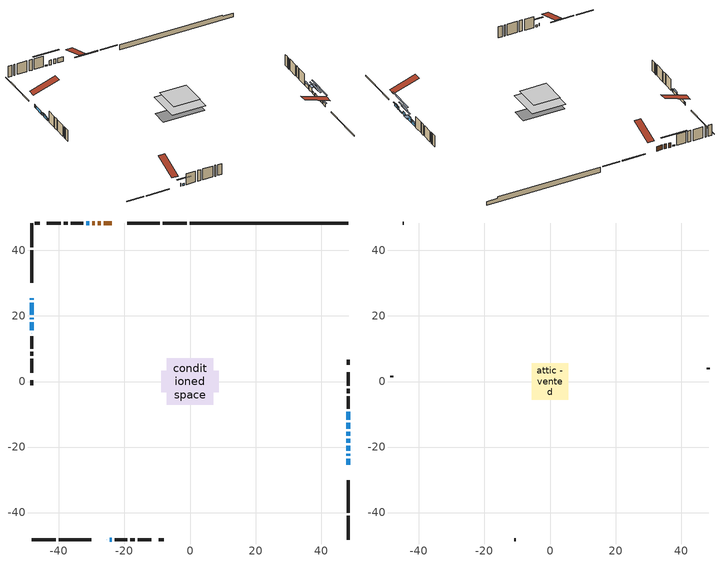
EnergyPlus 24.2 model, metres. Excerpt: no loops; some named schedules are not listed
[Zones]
conditioned space
 floor adiabatic (AdiabaticFloorConstruction): -7.13,-7.13 -7.13,7.13 7.13,7.13 7.13,-7.13 z3.21
 floor foundation (Slab1 construction): -8.81,-3.31 -8.81,3.31 8.81,3.31 8.81,-3.31 z-1.52
 wall outside (RimJoist1 construction): -1,48.4 -8.37,48.4 / -48.4,-48.4 -41.02,-48.4 / -48.4,48.4 -48.4,41.02 / 48.4,-48.4 48.4,-41.02 z0.77:1.07
 wall outside (RimJoist2 construction): -9.3,48.4 -19.23,48.4 / -40.09,-48.4 -30.16,-48.4 / -48.4,40.09 -48.4,30.16 / 48.4,-40.09 48.4,-30.16 z0.77:1.07
 wall outside (AdiabaticWallConstruction 1): -23.96,48.4 -26.32,48.4 / -27.25,48.4 -28.11,48.4 / -29.03,48.4 -29.9,48.4 z0.77:2.8
 wall outside (AdiabaticWallConstruction): -48.4,25.43 -48.4,25.03 / -48.4,24.1 -48.4,20.44 / -48.4,19.51 -48.4,18.97 / 48.4,-25.43 48.4,-23.65 / 48.4,-22.72 48.4,-22.11 / -48.4,18.04 -48.4,15.71 / -48.4,14.78 -48.4,14.73 / -25.43,-48.4 -25.37,-48.4 z0.77:1.99; 48.4,-21.18 48.4,-19.61 / -30.83,48.4 -31.62,48.4 z0.77:1.2; 48.4,-18.68 48.4,-17.46 z0.77:2.07; 48.4,-16.54 48.4,-15.31 z0.77:1.74; 48.4,-14.39 48.4,-12.56 z0.77:2.8; 48.4,-11.63 48.4,-9.19 z0.77:2.29; -24.45,-48.4 -23.83,-48.4 z0.77:1.59
 wall outside (Wall1 construction): -32.55,48.4 -36.35,48.4 / -22.9,-48.4 -19.1,-48.4 / -48.4,13.8 -48.4,10 / 48.4,-8.26 48.4,-4.46 z0.77:5.65
 wall outside (Wall2 construction): -37.28,48.4 -38.54,48.4 / -18.17,-48.4 -16.91,-48.4 / -48.4,9.07 -48.4,7.81 / 48.4,-3.53 48.4,-2.27 z0.77:5.65
 wall outside (Wall3 construction): -39.47,48.4 -43.68,48.4 / -15.98,-48.4 -11.77,-48.4 / -48.4,6.88 -48.4,2.67 / 48.4,-1.34 48.4,2.87 z0.77:5.65
 wall outside (Wall5 construction): -45.95,48.4 -47.47,48.4 / -9.5,-48.4 -7.98,-48.4 / -48.4,0.4 -48.4,-1.12 / 48.4,5.14 48.4,6.66 z0.77:5.65
 wall foundation (FoundationWall1 construction): -0.07,48.4,-1.52 -0.07,48.4,0.77 43.55,48.4,0.77 43.55,48.4,0.2 48.4,48.4,0.2 48.4,48.4,-1.52
 window (WindowConstruction 10): -48.4,25.43 -48.4,25.03 z0.77:1.99
 window (WindowConstruction 5): -48.4,24.1 -48.4,20.44 z0.77:1.99
 window (WindowConstruction 6): -48.4,19.51 -48.4,18.97 z0.77:1.99
 window (WindowConstruction 7): 48.4,-25.43 48.4,-23.65 z0.77:1.99
 window (WindowConstruction 8): 48.4,-22.72 48.4,-22.11 z0.77:1.99
 window (WindowConstruction 9): -48.4,18.04 -48.4,15.71 z0.77:1.99
 window (WindowConstruction 13): 48.4,-21.18 48.4,-19.61 z0.77:1.2
 window (WindowConstruction 14): -30.83,48.4 -31.62,48.4 z0.77:1.2
 window (WindowConstruction 11): -48.4,14.78 -48.4,14.73 z0.77:1.99
 window (WindowConstruction 12): -25.43,-48.4 -25.37,-48.4 z0.77:1.99
 window (WindowConstruction): 48.4,-18.68 48.4,-17.46 z0.77:2.07
 window (WindowConstruction 1): 48.4,-16.53 48.4,-15.32 z0.77:1.74
 window (WindowConstruction 2): 48.4,-14.39 48.4,-12.56 z0.77:2.8
 window (WindowConstruction 3): 48.4,-11.63 48.4,-9.19 z0.77:2.29
 window (WindowConstruction 4): -24.44,-48.4 -23.83,-48.4 z0.77:1.58
 door (Door): -23.96,48.4 -26.32,48.4 z0.77:2.8
 door (Door 1): -27.25,48.4 -28.11,48.4 z0.77:2.8
 door (Door 2): -29.04,48.4 -29.9,48.4 z0.77:2.8
 ceiling adiabatic (AdiabaticFloorConstruction): 7.13,-7.13 7.13,7.13 -7.13,7.13 -7.13,-7.13 z3.21
attic - vented
 floor to conditioned space (Floor1 construction Reversed): -5.6,-5.6 -5.6,5.6 5.6,5.6 5.6,-5.6 z5.65
 wall outside (Wall4 construction): -44.61,48.4 -45.02,48.4 / -10.84,-48.4 -10.43,-48.4 / -48.4,1.74 -48.4,1.33 / 48.4,3.8 48.4,4.21 z0.77:5.65
 roof outside (Roof1 construction): -23.03,48.4,5.65 -23.03,37.49,9.28 -20.16,37.49,9.28 -20.16,48.4,5.65; -26.36,-48.4,5.65 -26.36,-37.49,9.28 -29.23,-37.49,9.28 -29.23,-48.4,5.65; -48.4,26.36,5.65 -37.49,26.36,9.28 -37.49,29.23,9.28 -48.4,29.23,5.65; 48.4,-26.36,5.65 37.49,-26.36,9.28 37.49,-29.23,9.28 48.4,-29.23,5.65
shading: 48.4,-23.45 48.4,-25.63 48.81,-25.63 48.81,-23.45 z2.19; 48.4,-21.91 48.4,-22.92 48.81,-22.92 48.81,-21.91 z2.19; -48.4,15.51 -48.4,18.24 -48.81,18.24 -48.81,15.51 z2.19; 48.4,-14.53 48.4,-26.26 48.81,-26.26 48.81,-14.53 z6.28; -36.7,48.4 -25.75,48.4 -25.75,48.81 -36.7,48.81 z6.28; 48.4,-14.82 48.4,-21.32 48.81,-21.32 48.81,-14.82 z4.7; 48.4,-12.68 48.4,-19.17 48.81,-19.17 48.81,-12.68 z4.38; 48.4,-12.41 48.4,-14.54 50.22,-14.54 50.22,-12.41 z2.95; 48.4,-8.99 48.4,-11.83 48.81,-11.83 48.81,-8.99 z2.5; -21.19,-48.4 -27.08,-48.4 -27.08,-48.81 -21.19,-48.81 z4.22
[Building]
Building 1: Terrain=Suburbs
[Site:Location]
Windsor AP_ON: Latitude {deg}=42.28; Longitude {deg}=-82.96; Time Zone {hr}=-5; Elevation {m}=190; Keep Site Location Information=Yes
[Site:GroundTemperature:Shallow]
6.34957, 4.46684, 4.31606, 5.20952, 8.79623, 12.3662, 15.4612, 17.4219, 17.5884, 15.9938, 12.9777, 9.51722
[Site:WaterMainsTemperature]
Calculation Method=Schedule; Temperature Schedule=mains temperature schedule
[Material] Roughness=Rough; Thermal Absorptance=0.9
Name | Thickness {m} | Conductivity {W/m-K} | Density {kg/m3} | Specific Heat {J/kg-K} | Solar Absorptance | Visible Absorptance
asphalt or fiberglass shingles | 0.00635 | 0.162714 | 1121.4 | 1465.45 | 0.4 | 0.4
ceiling loosefill ins | 0.254 | 0.0480833 | 16.02 | 1046.75 | 0.7 | 0.7
ceiling stud and cavity | 0.1397 | 0.8351 | 65.682 | 1177.47 | 0.7 | 0.7
concrete 4.0 in. | 0.1016 | 1.803125 | 2242.8 | 837.4 | 0.7 | 0.7
concrete 8.0 in. | 0.2032 | 1.803125 | 2242.8 | 837.4 | 0.7 | 0.7
door material | 0.04445 | 0.053851 | 512.64 | 1214.23 | 0.7 | 0.7
door material 1 | 0.04445 | 0.20624 | 512.64 | 1214.23 | 0.7 | 0.7
exterior vertical ins | 0.0262499 | 0.029427 | 32.04 | 1214.23 | 0.7 | 0.7
floor covering | 0.0127 | 0.0433444 | 54.468 | 1339.84 | 0.6 | 0.6
floor rigid ins; wall rigid ins | 0.512978 | 0.029427 | 32.04 | 1214.23 | 0.7 | 0.7
floor stud and cavity | 0.1397 | 1.75129 | 37.0049 | 1207.88 | 0.7 | 0.7
furniture material conditioned space 1 | 0.1524 | 0.115458 | 640.8 | 1214.23 | 0.6 | 0.6
gypsum board | 0.0127 | 0.160291 | 801 | 837.4 | 0.6 | 0.6
gypsum board 1 | 0.0127 | 0.160291 | 801 | 837.4 | 0.7 | 0.7
osb sheathing 0.5 in. | 0.0127 | 0.115458 | 512.64 | 1214.23 | 0.7 | 0.7
osb sheathing 0.75 in. | 0.01905 | 0.115458 | 512.64 | 1214.23 | 0.7 | 0.7
osb sheathing 2.0 in. | 0.0508 | 0.115458 | 512.64 | 1214.23 | 0.7 | 0.7
rim joist rigid ins | 0.051816 | 0.029427 | 32.04 | 1214.23 | 0.7 | 0.7
rim joist stud and cavity | 0.0508 | 0.308293 | 125.044 | 1163.47 | 0.6 | 0.6
rim joist stud and cavity 1 | 0.0508 | 0.305033 | 125.044 | 1163.47 | 0.6 | 0.6
wall stud and cavity | 0.1397 | 0.0819611 | 139.0536 | 1170.24 | 0.7 | 0.7
wall stud and cavity 1 | 0.1397 | 0.106068 | 139.0536 | 1170.24 | 0.7 | 0.7
wall stud and cavity 2 | 0.1397 | 0.0821308 | 139.0536 | 1170.24 | 0.7 | 0.7
wall stud and cavity 3 | 0.0889 | 6.1454 | 50.32683 | 1063.81 | 0.6 | 0.6
wall stud and cavity 4 | 0.1397 | 0.0958206 | 139.0536 | 1170.24 | 0.7 | 0.7
wall stud and cavity 5 | 0.0889 | 0.380278 | 52.3479 | 1209.89 | 0.7 | 0.7
wall stud and cavity 6 | 0.0889 | 0.391764 | 83.0341 | 1211.67 | 0.7 | 0.7
wood siding | 0.0254 | 0.102417 | 544.68 | 1172.36 | 0.4 | 0.4
wood siding 1 | 0.00254 | 0.102417 | 544.68 | 1172.36 | 0.4 | 0.4
wood siding 2; wood siding 3; wood siding 4 | 0.0254 | 0.102417 | 544.68 | 1172.36 | 0.7 | 0.7
[WindowMaterial:SimpleGlazingSystem]
Name | U-Factor {W/m2-K} | Solar Heat Gain Coefficient
WindowMaterial | 1.98219 | 0.57
WindowMaterial 1 | 2.01569 | 0.54
WindowMaterial 10 | 3.07123 | 0.35
WindowMaterial 11 | 2.97981 | 0.25
WindowMaterial 12 | 2.98606 | 0.25
WindowMaterial 13 | 3.01842 | 0.56
WindowMaterial 2 | 2.97584 | 0.59
WindowMaterial 3 | 1.913486 | 0.61
WindowMaterial 4 | 2.13379 | 0.46
WindowMaterial 5 | 2.8884 | 0.67
WindowMaterial 6 | 3.00537 | 0.5
WindowMaterial 7 | 1.9555 | 0.58
WindowMaterial 8 | 2.092343 | 0.49
WindowMaterial 9 | 1.992978 | 0.56
[Construction]
AdiabaticFloorConstruction: floor stud and cavity, floor rigid ins, osb sheathing 0.75 in., floor covering
AdiabaticWallConstruction: wood siding 3, wall rigid ins, wall stud and cavity 5, gypsum board
AdiabaticWallConstruction 1: wood siding 4, wall rigid ins, wall stud and cavity 5, gypsum board
Door; Door 1: door material
Door 2: door material 1
Floor1 construction Reversed: gypsum board, ceiling stud and cavity, ceiling loosefill ins
FoundationWall1 construction: concrete 8.0 in., gypsum board 1
furniture construction conditioned space 1: furniture material conditioned space 1
PartitionWallConstruction: gypsum board, wall stud and cavity 6, gypsum board
RimJoist1 construction: wood siding 2, rim joist rigid ins, osb sheathing 2.0 in., rim joist stud and cavity
RimJoist2 construction: wood siding 2, rim joist rigid ins, osb sheathing 2.0 in., rim joist stud and cavity 1
Roof1 construction: asphalt or fiberglass shingles
Slab1 construction: concrete 4.0 in.
Wall1 construction: wood siding, osb sheathing 0.5 in., wall stud and cavity, gypsum board
Wall2 construction: wood siding, osb sheathing 0.5 in., wall stud and cavity 1, gypsum board
Wall3 construction: wood siding, osb sheathing 0.5 in., wall stud and cavity 2, gypsum board
Wall4 construction: wood siding 1, wall stud and cavity 3
Wall5 construction: wood siding, osb sheathing 0.5 in., wall stud and cavity 4, gypsum board
WindowConstruction: WindowMaterial
WindowConstruction 1: WindowMaterial 1
WindowConstruction 10: WindowMaterial 10
WindowConstruction 11: WindowMaterial 11
WindowConstruction 12: WindowMaterial 12
WindowConstruction 13; WindowConstruction 14: WindowMaterial 13
WindowConstruction 2: WindowMaterial 2
WindowConstruction 3: WindowMaterial 3
WindowConstruction 4: WindowMaterial 4
WindowConstruction 5: WindowMaterial 5
WindowConstruction 6: WindowMaterial 6
WindowConstruction 7: WindowMaterial 7
WindowConstruction 8: WindowMaterial 8
WindowConstruction 9: WindowMaterial 9
[Zone] Multiplier=1; Part of Total Floor Area=Yes
Name | Volume {m3}
attic - vented | 73.8957
conditioned space | 817.7
[Space]
Name | Zone | Volume {m3}
attic - vented 1 | attic - vented | 73.8957
conditioned space 1 | conditioned space | 817.7
[ZoneInfiltration:EffectiveLeakageArea]
infil attic - vented 1: Zone or Space=attic - vented 1; Schedule=Always On Discrete; Effective Air Leakage Area {cm2}=5567.56; Stack Coefficient=0.000591813; Wind Coefficient=1.64366e-05
[ZoneMixing]
whole house fan mix: Zone or Space=attic - vented; Schedule=Always On Continuous; Design Flow Rate Calculation Method=Flow/Zone; Design Flow Rate {m3/s}=0; Source Zone or Space=conditioned space
[SurfaceProperty:ExposedFoundationPerimeter]
Slab1: Exposed Perimeter Calculation Method=TotalExposedPerimeter; Total Exposed Perimeter {m}=48.463
[InternalMass] Zone or ZoneList=conditioned space; Space or SpaceList=conditioned space 1
Name | Construction | Surface Area {m2}
furniture mass conditioned space 1 | furniture construction conditioned space 1 | 127.928
partition wall mass | PartitionWallConstruction | 319.82
[Lights]
interior lighting: Zone or ZoneList or Space or SpaceList=conditioned space 1; Schedule=interior lighting schedule; Design Level Calculation Method=LightingLevel; Lighting Level {W}=343.2; Return Air Fraction=0; Fraction Radiant=0.6; Fraction Visible=0.2; Fraction Replaceable=1
[People]
occupants: Zone or ZoneList or Space or SpaceList=conditioned space 1; Number of People Schedule=occupants schedule; Number of People Calculation Method=People; Number of People=3; Fraction Radiant=0.314171; Sensible Heat Fraction=0.56303; Activity Level Schedule=occupants activity schedule; Carbon Dioxide Generation Rate {m3/s-W}=0; Enable ASHRAE 55 Comfort Warnings=No; Mean Radiant Temperature Calculation Type=EnclosureAveraged
[ElectricEquipment] Zone or ZoneList or Space or SpaceList=conditioned space 1; Design Level Calculation Method=EquipmentLevel
Name | Schedule | Design Level {W} | Fraction Latent | Fraction Radiant | Fraction Lost
clothes dryer | clothes dryer schedule | 140.772 | 0.015 | 0.081 | 0.85
clothes washer | clothes washer schedule | 32.1985 | 0.03 | 0.162 | 0.7
cooking range | cooking range schedule | 215.147 | 0.08 | 0.432 | 0.2
dishwasher | dishwasher schedule | 66.8632 | 0.3 | 0.18 | 0.4
fridge | fridge schedule | 72.9452 | 0 | 0.6 | 0
mech vent bath fan 0 | mech vent bath fan 0 schedule | 50.2 | 0 | 0 | 1
mech vent bath fan 1 | mech vent bath fan 1 schedule | 50.2 | 0 | 0 | 1
mech vent house fan | mech vent house fan schedule | 0 | 0 | 0 | 1
mech vent house fan cfis | mech vent house fan cfis schedule | 0 | 0 | 0 | 0
mech vent range fan 0 | mech vent range fan 0 schedule | 57 | 0 | 0 | 1
misc plug loads | misc plug loads schedule | 494.7 | 0.045 | 0.513 | 0.1
whole house fan | Always On Discrete | 0 | 0 | 0 | 1
[OtherEquipment] Zone or ZoneList or Space or SpaceList=conditioned space 1; Design Level Calculation Method=EquipmentLevel
Name | Fuel Type | Schedule | Design Level {W} | Fraction Latent | Fraction Radiant | Fraction Lost
clothes dryer 1 | Electricity | clothes dryer schedule | 0 | 0.015 | 0.081 | 0.85
cooking range 1 | Electricity | cooking range schedule | 0 | 0.08 | 0.432 | 0.2
general water use latent | None | general water use schedule | 62.594 | 1 | 0 | 0
general water use sensible | None | general water use schedule | -61.6891 | 0 | 0.6 | 0
mech vent house fan latent load | None | Always On Discrete | 0 | 1 | 0 | 0
mech vent house fan sensible load | None | Always On Discrete | 0 | 0 | 0 | 0
water heater energy adjustment1 | NaturalGas | Always On Discrete | 0.01 | 0 | 0 | 1
[ZoneInfiltration:DesignFlowRate] Zone or ZoneList or Space or SpaceList=conditioned space 1; Schedule=Always On Discrete; Design Flow Rate Calculation Method=Flow/Zone; Design Flow Rate {m3/s}=0
infil flow; natural vent flow; whole house fan flow
[Foundation:Kiva]
Foundation Kiva 1: Initial Indoor Air Temperature {C}=18; Wall Height Above Grade {m}=0.769986; Wall Depth Below Slab {m}=0.2032; Custom Block Material Name 1=exterior vertical ins; Custom Block Depth 1 {m}=2.28999; Custom Block X Position 1 {m}=0.2159; Custom Block Z Position 1 {m}=0
[Foundation:Kiva:Settings]
Soil Conductivity {W/m-K}=0.849921; Soil Density {kg/m3}=1842.3; Soil Specific Heat {J/kg-K}=418.7; Ground Solar Absorptivity=0.9; Ground Thermal Absorptivity=0.9; Ground Surface Roughness {m}=0.03; Far-Field Width {m}=40; Deep-Ground Boundary Condition=ZeroFlux; Deep-Ground Depth {m}=40; Minimum Cell Dimension {m}=0.2; Maximum Cell Growth Coefficient=3; Simulation Timestep=Timestep
[Exterior:Lights]
exterior lighting: Schedule=exterior lighting schedule; Design Level {W}=75.6
[Schedule:Constant]
Name | Hourly Value
Always On Continuous; mech vent house fan schedule; mech vent house fan cfis schedule; Always On Discrete | 1
occupants activity schedule | 117.228
fridge schedule | 0
[Schedule:Week:Daily]
interior lighting schedule Week Rule - Jan1-Jan27: interior lighting schedule day, interior lighting schedule day, interior lighting schedule day, interior lighting schedule day, interior lighting schedule day, interior lighting schedule day, interior lighting schedule day, interior lighting schedule default day, interior lighting schedule default day, interior lighting schedule default day, interior lighting schedule default day, interior lighting schedule default day
interior lighting schedule Week Rule - Jan28-Feb3: interior lighting schedule day, interior lighting schedule day, interior lighting schedule day, interior lighting schedule day, interior lighting schedule day 1, interior lighting schedule day 1, interior lighting schedule day 1, interior lighting schedule default day, interior lighting schedule default day, interior lighting schedule default day, interior lighting schedule default day, interior lighting schedule default day
interior lighting schedule Week Rule - Feb4-Feb24: interior lighting schedule day 1, interior lighting schedule day 1, interior lighting schedule day 1, interior lighting schedule day 1, interior lighting schedule day 1, interior lighting schedule day 1, interior lighting schedule day 1, interior lighting schedule default day, interior lighting schedule default day, interior lighting schedule default day, interior lighting schedule default day, interior lighting schedule default day
interior lighting schedule Week Rule - Feb25-Mar3: interior lighting schedule day 1, interior lighting schedule day 1, interior lighting schedule day 1, interior lighting schedule day 1, interior lighting schedule day 2, interior lighting schedule day 2, interior lighting schedule day 2, interior lighting schedule default day, interior lighting schedule default day, interior lighting schedule default day, interior lighting schedule default day, interior lighting schedule default day
interior lighting schedule Week Rule - Mar4-Mar31: interior lighting schedule day 2, interior lighting schedule day 2, interior lighting schedule day 2, interior lighting schedule day 2, interior lighting schedule day 2, interior lighting schedule day 2, interior lighting schedule day 2, interior lighting schedule default day, interior lighting schedule default day, interior lighting schedule default day, interior lighting schedule default day, interior lighting schedule default day
interior lighting schedule Week Rule - Apr1-Apr28: interior lighting schedule day 3, interior lighting schedule day 3, interior lighting schedule day 3, interior lighting schedule day 3, interior lighting schedule day 3, interior lighting schedule day 3, interior lighting schedule day 3, interior lighting schedule default day, interior lighting schedule default day, interior lighting schedule default day, interior lighting schedule default day, interior lighting schedule default day
interior lighting schedule Week Rule - Apr29-May5: interior lighting schedule day 3, interior lighting schedule day 3, interior lighting schedule day 4, interior lighting schedule day 4, interior lighting schedule day 4, interior lighting schedule day 4, interior lighting schedule day 4, interior lighting schedule default day, interior lighting schedule default day, interior lighting schedule default day, interior lighting schedule default day, interior lighting schedule default day
interior lighting schedule Week Rule - May6-May26: interior lighting schedule day 4, interior lighting schedule day 4, interior lighting schedule day 4, interior lighting schedule day 4, interior lighting schedule day 4, interior lighting schedule day 4, interior lighting schedule day 4, interior lighting schedule default day, interior lighting schedule default day, interior lighting schedule default day, interior lighting schedule default day, interior lighting schedule default day
interior lighting schedule Week Rule - May27-Jun2: interior lighting schedule day 4, interior lighting schedule day 4, interior lighting schedule day 4, interior lighting schedule day 4, interior lighting schedule day 4, interior lighting schedule day 5, interior lighting schedule day 5, interior lighting schedule default day, interior lighting schedule default day, interior lighting schedule default day, interior lighting schedule default day, interior lighting schedule default day
interior lighting schedule Week Rule - Jun3-Jun30: interior lighting schedule day 5, interior lighting schedule day 5, interior lighting schedule day 5, interior lighting schedule day 5, interior lighting schedule day 5, interior lighting schedule day 5, interior lighting schedule day 5, interior lighting schedule default day, interior lighting schedule default day, interior lighting schedule default day, interior lighting schedule default day, interior lighting schedule default day
interior lighting schedule Week Rule - Jul1-Jul28: interior lighting schedule day 6, interior lighting schedule day 6, interior lighting schedule day 6, interior lighting schedule day 6, interior lighting schedule day 6, interior lighting schedule day 6, interior lighting schedule day 6, interior lighting schedule default day, interior lighting schedule default day, interior lighting schedule default day, interior lighting schedule default day, interior lighting schedule default day
interior lighting schedule Week Rule - Jul29-Aug4: interior lighting schedule day 6, interior lighting schedule day 6, interior lighting schedule day 6, interior lighting schedule day 7, interior lighting schedule day 7, interior lighting schedule day 7, interior lighting schedule day 7, interior lighting schedule default day, interior lighting schedule default day, interior lighting schedule default day, interior lighting schedule default day, interior lighting schedule default day
interior lighting schedule Week Rule - Aug5-Aug25: interior lighting schedule day 7, interior lighting schedule day 7, interior lighting schedule day 7, interior lighting schedule day 7, interior lighting schedule day 7, interior lighting schedule day 7, interior lighting schedule day 7, interior lighting schedule default day, interior lighting schedule default day, interior lighting schedule default day, interior lighting schedule default day, interior lighting schedule default day
interior lighting schedule Week Rule - Aug26-Sep1: interior lighting schedule day 7, interior lighting schedule day 7, interior lighting schedule day 7, interior lighting schedule day 7, interior lighting schedule day 7, interior lighting schedule day 7, interior lighting schedule day 8, interior lighting schedule default day, interior lighting schedule default day, interior lighting schedule default day, interior lighting schedule default day, interior lighting schedule default day
interior lighting schedule Week Rule - Sep2-Sep29: interior lighting schedule day 8, interior lighting schedule day 8, interior lighting schedule day 8, interior lighting schedule day 8, interior lighting schedule day 8, interior lighting schedule day 8, interior lighting schedule day 8, interior lighting schedule default day, interior lighting schedule default day, interior lighting schedule default day, interior lighting schedule default day, interior lighting schedule default day
interior lighting schedule Week Rule - Sep30-Oct6: interior lighting schedule day 8, interior lighting schedule day 9, interior lighting schedule day 9, interior lighting schedule day 9, interior lighting schedule day 9, interior lighting schedule day 9, interior lighting schedule day 9, interior lighting schedule default day, interior lighting schedule default day, interior lighting schedule default day, interior lighting schedule default day, interior lighting schedule default day
interior lighting schedule Week Rule - Oct7-Oct27: interior lighting schedule day 9, interior lighting schedule day 9, interior lighting schedule day 9, interior lighting schedule day 9, interior lighting schedule day 9, interior lighting schedule day 9, interior lighting schedule day 9, interior lighting schedule default day, interior lighting schedule default day, interior lighting schedule default day, interior lighting schedule default day, interior lighting schedule default day
interior lighting schedule Week Rule - Oct28-Nov3: interior lighting schedule day 9, interior lighting schedule day 9, interior lighting schedule day 9, interior lighting schedule day 9, interior lighting schedule day 10, interior lighting schedule day 10, interior lighting schedule day 10, interior lighting schedule default day, interior lighting schedule default day, interior lighting schedule default day, interior lighting schedule default day, interior lighting schedule default day
interior lighting schedule Week Rule - Nov4-Nov24: interior lighting schedule day 10, interior lighting schedule day 10, interior lighting schedule day 10, interior lighting schedule day 10, interior lighting schedule day 10, interior lighting schedule day 10, interior lighting schedule day 10, interior lighting schedule default day, interior lighting schedule default day, interior lighting schedule default day, interior lighting schedule default day, interior lighting schedule default day
interior lighting schedule Week Rule - Nov25-Dec1: interior lighting schedule day 10, interior lighting schedule day 10, interior lighting schedule day 10, interior lighting schedule day 10, interior lighting schedule day 10, interior lighting schedule day 10, interior lighting schedule day 11, interior lighting schedule default day, interior lighting schedule default day, interior lighting schedule default day, interior lighting schedule default day, interior lighting schedule default day
interior lighting schedule Week Rule - Dec2-Dec31: interior lighting schedule day 11, interior lighting schedule day 11, interior lighting schedule day 11, interior lighting schedule day 11, interior lighting schedule day 11, interior lighting schedule day 11, interior lighting schedule day 11, interior lighting schedule default day, interior lighting schedule default day, interior lighting schedule default day, interior lighting schedule default day, interior lighting schedule default day
occupants schedule Week Rule - Jan1-Dec31: occupants schedule day, occupants schedule day, occupants schedule day, occupants schedule day, occupants schedule day, occupants schedule day, occupants schedule day, occupants schedule default day, occupants schedule default day, occupants schedule default day, occupants schedule default day, occupants schedule default day
clothes dryer schedule Week Rule - Jan1-Dec31: clothes dryer schedule day, clothes dryer schedule day, clothes dryer schedule day, clothes dryer schedule day, clothes dryer schedule day, clothes dryer schedule day, clothes dryer schedule day, clothes dryer schedule default day, clothes dryer schedule default day, clothes dryer schedule default day, clothes dryer schedule default day, clothes dryer schedule default day
clothes washer schedule Week Rule - Jan1-Dec31: clothes washer schedule day, clothes washer schedule day, clothes washer schedule day, clothes washer schedule day, clothes washer schedule day, clothes washer schedule day, clothes washer schedule day, clothes washer schedule default day, clothes washer schedule default day, clothes washer schedule default day, clothes washer schedule default day, clothes washer schedule default day
cooking range schedule Week Rule - Jan1-Dec31: cooking range schedule day, cooking range schedule day, cooking range schedule day, cooking range schedule day, cooking range schedule day, cooking range schedule day, cooking range schedule day, cooking range schedule default day, cooking range schedule default day, cooking range schedule default day, cooking range schedule default day, cooking range schedule default day
dishwasher schedule Week Rule - Jan1-Dec31: dishwasher schedule day, dishwasher schedule day, dishwasher schedule day, dishwasher schedule day, dishwasher schedule day, dishwasher schedule day, dishwasher schedule day, dishwasher schedule default day, dishwasher schedule default day, dishwasher schedule default day, dishwasher schedule default day, dishwasher schedule default day
mech vent bath fan 0 schedule Week Rule - Jan1-Dec31: mech vent bath fan 0 schedule day, mech vent bath fan 0 schedule day, mech vent bath fan 0 schedule day, mech vent bath fan 0 schedule day, mech vent bath fan 0 schedule day, mech vent bath fan 0 schedule day, mech vent bath fan 0 schedule day, mech vent bath fan 0 schedule default day, mech vent bath fan 0 schedule default day, mech vent bath fan 0 schedule default day, mech vent bath fan 0 schedule default day, mech vent bath fan 0 schedule default day
mech vent bath fan 1 schedule Week Rule - Jan1-Dec31: mech vent bath fan 1 schedule day, mech vent bath fan 1 schedule day, mech vent bath fan 1 schedule day, mech vent bath fan 1 schedule day, mech vent bath fan 1 schedule day, mech vent bath fan 1 schedule day, mech vent bath fan 1 schedule day, mech vent bath fan 1 schedule default day, mech vent bath fan 1 schedule default day, mech vent bath fan 1 schedule default day, mech vent bath fan 1 schedule default day, mech vent bath fan 1 schedule default day
mech vent range fan 0 schedule Week Rule - Jan1-Dec31: mech vent range fan 0 schedule day, mech vent range fan 0 schedule day, mech vent range fan 0 schedule day, mech vent range fan 0 schedule day, mech vent range fan 0 schedule day, mech vent range fan 0 schedule day, mech vent range fan 0 schedule day, mech vent range fan 0 schedule default day, mech vent range fan 0 schedule default day, mech vent range fan 0 schedule default day, mech vent range fan 0 schedule default day, mech vent range fan 0 schedule default day
misc plug loads schedule Week Rule - Jan1-Dec31: misc plug loads schedule day, misc plug loads schedule day, misc plug loads schedule day, misc plug loads schedule day, misc plug loads schedule day, misc plug loads schedule day, misc plug loads schedule day, misc plug loads schedule default day, misc plug loads schedule default day, misc plug loads schedule default day, misc plug loads schedule default day, misc plug loads schedule default day
general water use schedule Week Rule - Jan1-Dec31: general water use schedule day, general water use schedule day, general water use schedule day, general water use schedule day, general water use schedule day, general water use schedule day, general water use schedule day, general water use schedule default day, general water use schedule default day, general water use schedule default day, general water use schedule default day, general water use schedule default day
exterior lighting schedule Week Rule - Jan1-Jan27: exterior lighting schedule day, exterior lighting schedule day, exterior lighting schedule day, exterior lighting schedule day, exterior lighting schedule day, exterior lighting schedule day, exterior lighting schedule day, exterior lighting schedule default day, exterior lighting schedule default day, exterior lighting schedule default day, exterior lighting schedule default day, exterior lighting schedule default day
exterior lighting schedule Week Rule - Jan28-Feb3: exterior lighting schedule day, exterior lighting schedule day, exterior lighting schedule day, exterior lighting schedule day, exterior lighting schedule day 1, exterior lighting schedule day 1, exterior lighting schedule day 1, exterior lighting schedule default day, exterior lighting schedule default day, exterior lighting schedule default day, exterior lighting schedule default day, exterior lighting schedule default day
exterior lighting schedule Week Rule - Feb4-Feb24: exterior lighting schedule day 1, exterior lighting schedule day 1, exterior lighting schedule day 1, exterior lighting schedule day 1, exterior lighting schedule day 1, exterior lighting schedule day 1, exterior lighting schedule day 1, exterior lighting schedule default day, exterior lighting schedule default day, exterior lighting schedule default day, exterior lighting schedule default day, exterior lighting schedule default day
exterior lighting schedule Week Rule - Feb25-Mar3: exterior lighting schedule day 1, exterior lighting schedule day 1, exterior lighting schedule day 1, exterior lighting schedule day 1, exterior lighting schedule day 2, exterior lighting schedule day 2, exterior lighting schedule day 2, exterior lighting schedule default day, exterior lighting schedule default day, exterior lighting schedule default day, exterior lighting schedule default day, exterior lighting schedule default day
exterior lighting schedule Week Rule - Mar4-Mar31: exterior lighting schedule day 2, exterior lighting schedule day 2, exterior lighting schedule day 2, exterior lighting schedule day 2, exterior lighting schedule day 2, exterior lighting schedule day 2, exterior lighting schedule day 2, exterior lighting schedule default day, exterior lighting schedule default day, exterior lighting schedule default day, exterior lighting schedule default day, exterior lighting schedule default day
exterior lighting schedule Week Rule - Apr1-Apr28: exterior lighting schedule day 3, exterior lighting schedule day 3, exterior lighting schedule day 3, exterior lighting schedule day 3, exterior lighting schedule day 3, exterior lighting schedule day 3, exterior lighting schedule day 3, exterior lighting schedule default day, exterior lighting schedule default day, exterior lighting schedule default day, exterior lighting schedule default day, exterior lighting schedule default day
exterior lighting schedule Week Rule - Apr29-May5: exterior lighting schedule day 3, exterior lighting schedule day 3, exterior lighting schedule day 4, exterior lighting schedule day 4, exterior lighting schedule day 4, exterior lighting schedule day 4, exterior lighting schedule day 4, exterior lighting schedule default day, exterior lighting schedule default day, exterior lighting schedule default day, exterior lighting schedule default day, exterior lighting schedule default day
exterior lighting schedule Week Rule - May6-May26: exterior lighting schedule day 4, exterior lighting schedule day 4, exterior lighting schedule day 4, exterior lighting schedule day 4, exterior lighting schedule day 4, exterior lighting schedule day 4, exterior lighting schedule day 4, exterior lighting schedule default day, exterior lighting schedule default day, exterior lighting schedule default day, exterior lighting schedule default day, exterior lighting schedule default day
exterior lighting schedule Week Rule - May27-Jun2: exterior lighting schedule day 4, exterior lighting schedule day 4, exterior lighting schedule day 4, exterior lighting schedule day 4, exterior lighting schedule day 4, exterior lighting schedule day 5, exterior lighting schedule day 5, exterior lighting schedule default day, exterior lighting schedule default day, exterior lighting schedule default day, exterior lighting schedule default day, exterior lighting schedule default day
exterior lighting schedule Week Rule - Jun3-Jun30: exterior lighting schedule day 5, exterior lighting schedule day 5, exterior lighting schedule day 5, exterior lighting schedule day 5, exterior lighting schedule day 5, exterior lighting schedule day 5, exterior lighting schedule day 5, exterior lighting schedule default day, exterior lighting schedule default day, exterior lighting schedule default day, exterior lighting schedule default day, exterior lighting schedule default day
exterior lighting schedule Week Rule - Jul1-Jul28: exterior lighting schedule day 6, exterior lighting schedule day 6, exterior lighting schedule day 6, exterior lighting schedule day 6, exterior lighting schedule day 6, exterior lighting schedule day 6, exterior lighting schedule day 6, exterior lighting schedule default day, exterior lighting schedule default day, exterior lighting schedule default day, exterior lighting schedule default day, exterior lighting schedule default day
[Schedule:Year]
interior lighting schedule: interior lighting schedule Week Rule - Jan1-Jan27, 1, 1, 1, 27, interior lighting schedule Week Rule - Jan28-Feb3, 1, 28, 2, 3, interior lighting schedule Week Rule - Feb4-Feb24, 2, 4, 2, 24, interior lighting schedule Week Rule - Feb25-Mar3, 2, 25, 3, 3, interior lighting schedule Week Rule - Mar4-Mar31, 3, 4, 3, 31, interior lighting schedule Week Rule - Apr1-Apr28, 4, 1, 4, 28, interior lighting schedule Week Rule - Apr29-May5, 4, 29, 5, 5, interior lighting schedule Week Rule - May6-May26, 5, 6, 5, 26, interior lighting schedule Week Rule - May27-Jun2, 5, 27, 6, 2, interior lighting schedule Week Rule - Jun3-Jun30, 6, 3, 6, 30, interior lighting schedule Week Rule - Jul1-Jul28, 7, 1, 7, 28, interior lighting schedule Week Rule - Jul29-Aug4, 7, 29, 8, 4, interior lighting schedule Week Rule - Aug5-Aug25, 8, 5, 8, 25, interior lighting schedule Week Rule - Aug26-Sep1, 8, 26, 9, 1, interior lighting schedule Week Rule - Sep2-Sep29, 9, 2, 9, 29, interior lighting schedule Week Rule - Sep30-Oct6, 9, 30, 10, 6, interior lighting schedule Week Rule - Oct7-Oct27, 10, 7, 10, 27, interior lighting schedule Week Rule - Oct28-Nov3, 10, 28, 11, 3, interior lighting schedule Week Rule - Nov4-Nov24, 11, 4, 11, 24, interior lighting schedule Week Rule - Nov25-Dec1, 11, 25, 12, 1, interior lighting schedule Week Rule - Dec2-Dec31, 12, 2, 12, 31
occupants schedule: occupants schedule Week Rule - Jan1-Dec31, 1, 1, 12, 31
clothes dryer schedule: clothes dryer schedule Week Rule - Jan1-Dec31, 1, 1, 12, 31
clothes washer schedule: clothes washer schedule Week Rule - Jan1-Dec31, 1, 1, 12, 31
cooking range schedule: cooking range schedule Week Rule - Jan1-Dec31, 1, 1, 12, 31
dishwasher schedule: dishwasher schedule Week Rule - Jan1-Dec31, 1, 1, 12, 31
mech vent bath fan 0 schedule: mech vent bath fan 0 schedule Week Rule - Jan1-Dec31, 1, 1, 12, 31
mech vent bath fan 1 schedule: mech vent bath fan 1 schedule Week Rule - Jan1-Dec31, 1, 1, 12, 31
mech vent range fan 0 schedule: mech vent range fan 0 schedule Week Rule - Jan1-Dec31, 1, 1, 12, 31
misc plug loads schedule: misc plug loads schedule Week Rule - Jan1-Dec31, 1, 1, 12, 31
general water use schedule: general water use schedule Week Rule - Jan1-Dec31, 1, 1, 12, 31
exterior lighting schedule: exterior lighting schedule Week Rule - Jan1-Jan27, 1, 1, 1, 27, exterior lighting schedule Week Rule - Jan28-Feb3, 1, 28, 2, 3, exterior lighting schedule Week Rule - Feb4-Feb24, 2, 4, 2, 24, exterior lighting schedule Week Rule - Feb25-Mar3, 2, 25, 3, 3, exterior lighting schedule Week Rule - Mar4-Mar31, 3, 4, 3, 31, exterior lighting schedule Week Rule - Apr1-Apr28, 4, 1, 4, 28, exterior lighting schedule Week Rule - Apr29-May5, 4, 29, 5, 5, exterior lighting schedule Week Rule - May6-May26, 5, 6, 5, 26, exterior lighting schedule Week Rule - May27-Jun2, 5, 27, 6, 2, exterior lighting schedule Week Rule - Jun3-Jun30, 6, 3, 6, 30, exterior lighting schedule Week Rule - Jul1-Jul28, 7, 1, 7, 28, exterior lighting schedule Week Rule - Jul29-Aug4, 7, 29, 8, 4, exterior lighting schedule Week Rule - Aug5-Aug25, 8, 5, 8, 25, exterior lighting schedule Week Rule - Aug26-Sep1, 8, 26, 9, 1, exterior lighting schedule Week Rule - Sep2-Sep29, 9, 2, 9, 29, exterior lighting schedule Week Rule - Sep30-Oct6, 9, 30, 10, 6, exterior lighting schedule Week Rule - Oct7-Oct27, 10, 7, 10, 27, exterior lighting schedule Week Rule - Oct28-Nov3, 10, 28, 11, 3, exterior lighting schedule Week Rule - Nov4-Nov24, 11, 4, 11, 24, exterior lighting schedule Week Rule - Nov25-Dec1, 11, 25, 12, 1, exterior lighting schedule Week Rule - Dec2-Dec31, 12, 2, 12, 31
[Schedule:Compact]
mains temperature schedule: Through: 01/01, For: AllDays, Until: 24:00, 9.71556, Through: 01/02, For: AllDays, Until: 24:00, 9.65056, Through: 01/03, For: AllDays, Until: 24:00, 9.58667, Through: 01/04, For: AllDays, Until: 24:00, 9.52389, Through: 01/05, For: AllDays, Until: 24:00, 9.46278, Through: 01/06, For: AllDays, Until: 24:00, 9.40278, Through: 01/07, For: AllDays, Until: 24:00, 9.34444, Through: 01/08, For: AllDays, Until: 24:00, 9.28778, Through: 01/09, For: AllDays, Until: 24:00, 9.23222, Through: 01/10, For: AllDays, Until: 24:00, 9.17778, Through: 01/11, For: AllDays, Until: 24:00, 9.125, Through: 01/12, For: AllDays, Until: 24:00, 9.07389, Through: 01/13, For: AllDays, Until: 24:00, 9.02444, Through: 01/14, For: AllDays, Until: 24:00, 8.97611, Through: 01/15, For: AllDays, Until: 24:00, 8.92944, Through: 01/16, For: AllDays, Until: 24:00, 8.88444, Through: 01/17, For: AllDays, Until: 24:00, 8.84056, Through: 01/18, For: AllDays, Until: 24:00, 8.79889, Through: 01/19, For: AllDays, Until: 24:00, 8.75833, Through: 01/20, For: AllDays, Until: 24:00, 8.71944, Through: 01/21, For: AllDays, Until: 24:00, 8.68222, Through: 01/22, For: AllDays, Until: 24:00, 8.64667, Through: 01/23, For: AllDays, Until: 24:00, 8.61222, Through: 01/24, For: AllDays, Until: 24:00, 8.58, Through: 01/25, For: AllDays, Until: 24:00, 8.54944, Through: 01/26, For: AllDays, Until: 24:00, 8.52, Through: 01/27, For: AllDays, Until: 24:00, 8.49278, Through: 01/28, For: AllDays, Until: 24:00, 8.46722, Through: 01/29, For: AllDays, Until: 24:00, 8.44278, Through: 01/30, For: AllDays, Until: 24:00, 8.42056, Through: 01/31, For: AllDays, Until: 24:00, 8.39944, Through: 02/01, For: AllDays, Until: 24:00, 8.38056, Through: 02/02, For: AllDays, Until: 24:00, 8.36333, Through: 02/03, For: AllDays, Until: 24:00, 8.34778, Through: 02/04, For: AllDays, Until: 24:00, 8.33389, Through: 02/05, For: AllDays, Until: 24:00, 8.32167, Through: 02/06, For: AllDays, Until: 24:00, 8.31111, Through: 02/07, For: AllDays, Until: 24:00, 8.30222, Through: 02/08, For: AllDays, Until: 24:00, 8.295, Through: 02/09, For: AllDays, Until: 24:00, 8.29, Through: 02/10, For: AllDays, Until: 24:00, 8.28611, Through: 02/11, For: AllDays, Until: 24:00, 8.28444, Through: 02/12, For: AllDays, Until: 24:00, 8.28444, Through: 02/13, For: AllDays, Until: 24:00, 8.28611, Through: 02/14, For: AllDays, Until: 24:00, 8.28889, Through: 02/15, For: AllDays, Until: 24:00, 8.29444, Through: 02/16, For: AllDays, Until: 24:00, 8.30111, Through: 02/17, For: AllDays, Until: 24:00, 8.30944, Through: 02/18, For: AllDays, Until: 24:00, 8.31944, Through: 02/19, For: AllDays, Until: 24:00, 8.33167, Through: 02/20, For: AllDays, Until: 24:00, 8.345, Through: 02/21, For: AllDays, Until: 24:00, 8.36056, Through: 02/22, For: AllDays, Until: 24:00, 8.37778, Through: 02/23, For: AllDays, Until: 24:00, 8.39611, Through: 02/24, For: AllDays, Until: 24:00, 8.41667, Through: 02/25, For: AllDays, Until: 24:00, 8.43889, Through: 02/26, For: AllDays, Until: 24:00, 8.46278, Through: 02/27, For: AllDays, Until: 24:00, 8.48833, Through: 02/28, For: AllDays, Until: 24:00, 8.51556, Through: 03/01, For: AllDays, Until: 24:00, 8.54444, Through: 03/02, For: AllDays, Until: 24:00, 8.575, Through: 03/03, For: AllDays, Until: 24:00, 8.60667, Through: 03/04, For: AllDays, Until: 24:00, 8.64056, Through: 03/05, For: AllDays, Until: 24:00, 8.67611, Through: 03/06, For: AllDays, Until: 24:00, 8.71278, Through: 03/07, For: AllDays, Until: 24:00, 8.75167, Through: 03/08, For: AllDays, Until: 24:00, 8.79167, Through: 03/09, For: AllDays, Until: 24:00, 8.83333, Through: 03/10, For: AllDays, Until: 24:00, 8.87667, Through: 03/11, For: AllDays, Until: 24:00, 8.92167, Through: 03/12, For: AllDays, Until: 24:00, 8.96833, Through: 03/13, For: AllDays, Until: 24:00, 9.01611, Through: 03/14, For: AllDays, Until: 24:00, 9.06556, Through: 03/15, For: AllDays, Until: 24:00, 9.11667, Through: 03/16, For: AllDays, Until: 24:00, 9.16889, Through: 03/17, For: AllDays, Until: 24:00, 9.22278, Through: 03/18, For: AllDays, Until: 24:00, 9.27833, Through: 03/19, For: AllDays, Until: 24:00, 9.335, Through: 03/20, For: AllDays, Until: 24:00, 9.39333, Through: 03/21, For: AllDays, Until: 24:00, 9.45278, Through: 03/22, For: AllDays, Until: 24:00, 9.51389, Through: 03/23, For: AllDays, Until: 24:00, 9.57611, Through: 03/24, For: AllDays, Until: 24:00, 9.64, Through: 03/25, For: AllDays, Until: 24:00, 9.705, Through: 03/26, For: AllDays, Until: 24:00, 9.77111, Through: 03/27, For: AllDays, Until: 24:00, 9.83889, Through: 03/28, For: AllDays, Until: 24:00, 9.90778, Through: 03/29, For: AllDays, Until: 24:00, 9.97778, Through: 03/30, For: AllDays, Until: 24:00, 10.0489, Through: 03/31, For: AllDays, Until: 24:00, 10.1217, Through: 04/01, For: AllDays, Until: 24:00, 10.1956, Through: 04/02, For: AllDays, Until: 24:00, 10.2706, Through: 04/03, For: AllDays, Until: 24:00, 10.3461, Through: 04/04, For: AllDays, Until: 24:00, 10.4233, Through: 04/05, For: AllDays, Until: 24:00, 10.5017, Through: 04/06, For: AllDays, Until: 24:00, 10.5811, Through: 04/07, For: AllDays, Until: 24:00, 10.6617, Through: 04/08, For: AllDays, Until: 24:00, 10.7428, Through: 04/09, For: AllDays, Until: 24:00, 10.825, Through: 04/10, For: AllDays, Until: 24:00, 10.9089, Through: 04/11, For: AllDays, Until: 24:00, 10.9928, Through: 04/12, For: AllDays, Until: 24:00, 11.0783, Through: 04/13, For: AllDays, Until: 24:00, 11.1644, Through: 04/14, For: AllDays, Until: 24:00, 11.2517, Through: 04/15, For: AllDays, Until: 24:00, 11.3394, Through: 04/16, For: AllDays, Until: 24:00, 11.4278, Through: 04/17, For: AllDays, Until: 24:00, 11.5178, Through: 04/18, For: AllDays, Until: 24:00, 11.6078, Through: 04/19, For: AllDays, Until: 24:00, 11.6989, Through: 04/20, For: AllDays, Until: 24:00, 11.7906, Through: 04/21, For: AllDays, Until: 24:00, 11.8828, Through: 04/22, For: AllDays, Until: 24:00, 11.9761, Through: 04/23, For: AllDays, Until: 24:00, 12.07, Through: 04/24, For: AllDays, Until: 24:00, 12.1639, Through: 04/25, For: AllDays, Until: 24:00, 12.2589, Through: 04/26, For: AllDays, Until: 24:00, 12.3544, Through: 04/27, For: AllDays, Until: 24:00, 12.4506, Through: 04/28, For: AllDays, Until: 24:00, 12.5472, Through: 04/29, For: AllDays, Until: 24:00, 12.6439, Through: 04/30, For: AllDays, Until: 24:00, 12.7411, Through: 05/01, For: AllDays, Until: 24:00, 12.8389, Through: 05/02, For: AllDays, Until: 24:00, 12.9372, Through: 05/03, For: AllDays, Until: 24:00, 13.0356, Through: 05/04, For: AllDays, Until: 24:00, 13.1344, Through: 05/05, For: AllDays, Until: 24:00, 13.2339, Through: 05/06, For: AllDays, Until: 24:00, 13.3333, Through: 05/07, For: AllDays, Until: 24:00, 13.4328, Through: 05/08, For: AllDays, Until: 24:00, 13.5328, Through: 05/09, For: AllDays, Until: 24:00, 13.6328, Through: 05/10, For: AllDays, Until: 24:00, 13.7328, Through: 05/11, For: AllDays, Until: 24:00, 13.8328, Through: 05/12, For: AllDays, Until: 24:00, 13.9333, Through: 05/13, For: AllDays, Until: 24:00, 14.0339, Through: 05/14, For: AllDays, Until: 24:00, 14.1344, Through: 05/15, For: AllDays, Until: 24:00, 14.2344, Through: 05/16, For: AllDays, Until: 24:00, 14.335, Through: 05/17, For: AllDays, Until: 24:00, 14.4356, Through: 05/18, For: AllDays, Until: 24:00, 14.5356, Through: 05/19, For: AllDays, Until: 24:00, 14.6356, Through: 05/20, For: AllDays, Until: 24:00, 14.7356, Through: 05/21, For: AllDays, Until: 24:00, 14.8356, Through: 05/22, For: AllDays, Until: 24:00, 14.935, Through: 05/23, For: AllDays, Until: 24:00, 15.0344, Through: 05/24, For: AllDays, Until: 24:00, 15.1333, Through: 05/25, For: AllDays, Until: 24:00, 15.2322, Through: 05/26, For: AllDays, Until: 24:00, 15.3306, Through: 05/27, For: AllDays, Until: 24:00, 15.4283, Through: 05/28, For: AllDays, Until: 24:00, 15.5261, Through: 05/29, For: AllDays, Until: 24:00, 15.6233, Through: 05/30, For: AllDays, Until: 24:00, 15.7206, Through: 05/31, For: AllDays, Until: 24:00, 15.8167, Through: 06/01, For: AllDays, Until: 24:00, 15.9128, Through: 06/02, For: AllDays, Until: 24:00, 16.0078, Through: 06/03, For: AllDays, Until: 24:00, 16.1028, Through: 06/04, For: AllDays, Until: 24:00, 16.1967, Through: 06/05, For: AllDays, Until: 24:00, 16.2906, Through: 06/06, For: AllDays, Until: 24:00, 16.3833, Through: 06/07, For: AllDays, Until: 24:00, 16.4756, Through: 06/08, For: AllDays, Until: 24:00, 16.5672, Through: 06/09, For: AllDays, Until: 24:00, 16.6578, Through: 06/10, For: AllDays, Until: 24:00, 16.7478, Through: 06/11, For: AllDays, Until: 24:00, 16.8372, Through: 06/12, For: AllDays, Until: 24:00, 16.9256, Through: 06/13, For: AllDays, Until: 24:00, 17.0133, Through: 06/14, For: AllDays, Until: 24:00, 17.1, Through: 06/15, For: AllDays, Until: 24:00, 17.1861, Through: 06/16, For: AllDays, Until: 24:00, 17.2711, Through: 06/17, For: AllDays, Until: 24:00, 17.355, Through: 06/18, For: AllDays, Until: 24:00, 17.4383, Through: 06/19, For: AllDays, Until: 24:00, 17.5206, Through: 06/20, For: AllDays, Until: 24:00, 17.6017, Through: 06/21, For: AllDays, Until: 24:00, 17.6817, Through: 06/22, For: AllDays, Until: 24:00, 17.7606, Through: 06/23, For: AllDays, Until: 24:00, 17.8383, Through: 06/24, For: AllDays, Until: 24:00, 17.9156, Through: 06/25, For: AllDays, Until: 24:00, 17.9911, Through: 06/26, For: AllDays, Until: 24:00, 18.0656, Through: 06/27, For: AllDays, Until: 24:00, 18.1389, Through: 06/28, For: AllDays, Until: 24:00, 18.2111, Through: 06/29, For: AllDays, Until: 24:00, 18.2822, Through: 06/30, For: AllDays, Until: 24:00, 18.3522, Through: 07/01, For: AllDays, Until: 24:00, 18.4206, Through: 07/02, For: AllDays, Until: 24:00, 18.4878, Through: 07/03, For: AllDays, Until: 24:00, 18.5539, Through: 07/04, For: AllDays, Until: 24:00, 18.6183, Through: 07/05, For: AllDays, Until: 24:00, 18.6817, Through: 07/06, For: AllDays, Until: 24:00, 18.7439, Through: 07/07, For: AllDays, Until: 24:00, 18.8044, Through: 07/08, For: AllDays, Until: 24:00, 18.8639, Through: 07/09, For: AllDays, Until: 24:00, 18.9217, Through: 07/10, For: AllDays, Until: 24:00, 18.9778, Through: 07/11, For: AllDays, Until: 24:00, 19.0328, Through: 07/12, For: AllDays, Until: 24:00, 19.0861, Through: 07/13, For: AllDays, Until: 24:00, 19.1383, Through: 07/14, For: AllDays, Until: 24:00, 19.1889, Through: 07/15, For: AllDays, Until: 24:00, 19.2378, Through: 07/16, For: AllDays, Until: 24:00, 19.2856, Through: 07/17, For: AllDays, Until: 24:00, 19.3311, Through: 07/18, For: AllDays, Until: 24:00, 19.3761, Through: 07/19, For: AllDays, Until: 24:00, 19.4189, Through: 07/20, For: AllDays, Until: 24:00, 19.46, Through: 07/21, For: AllDays, Until: 24:00, 19.5, Through: 07/22, For: AllDays, Until: 24:00, 19.5378, Through: 07/23, For: AllDays, Until: 24:00, 19.5744, Through: 07/24, For: AllDays, Until: 24:00, 19.6094, Through: 07/25, For: AllDays, Until: 24:00, 19.6428, Through: 07/26, For: AllDays, Until: 24:00, 19.6744, Through: 07/27, For: AllDays, Until: 24:00, 19.7044, Through: 07/28, For: AllDays, Until: 24:00, 19.7328, Through: 07/29, For: AllDays, Until: 24:00, 19.7594, Through: 07/30, For: AllDays, Until: 24:00, 19.7844, Through: 07/31, For: AllDays, Until: 24:00, 19.8078, Through: 08/01, For: AllDays, Until: 24:00, 19.8294, Through: 08/02, For: AllDays, Until: 24:00, 19.8494, Through: 08/03, For: AllDays, Until: 24:00, 19.8678, Through: 08/04, For: AllDays, Until: 24:00, 19.8844, Through: 08/05, For: AllDays, Until: 24:00, 19.8994, Through: 08/06, For: AllDays, Until: 24:00, 19.9122, Through: 08/07, For: AllDays, Until: 24:00, 19.9239, Through: 08/08, For: AllDays, Until: 24:00, 19.9333, Through: 08/09, For: AllDays, Until: 24:00, 19.9417, Through: 08/10, For: AllDays, Until: 24:00, 19.9478, Through: 08/11, For: AllDays, Until: 24:00, 19.9522, Through: 08/12, For: AllDays, Until: 24:00, 19.9556, Through: 08/13, For: AllDays, Until: 24:00, 19.9567, Through: 08/14, For: AllDays, Until: 24:00, 19.9556, Through: 08/15, For: AllDays, Until: 24:00, 19.9533, Through: 08/16, For: AllDays, Until: 24:00, 19.9494, Through: 08/17, For: AllDays, Until: 24:00, 19.9433, Through: 08/18, For: AllDays, Until: 24:00, 19.9361, Through: 08/19, For: AllDays, Until: 24:00, 19.9267, Through: 08/20, For: AllDays, Until: 24:00, 19.9156, Through: 08/21, For: AllDays, Until: 24:00, 19.9033, Through: 08/22, For: AllDays, Until: 24:00, 19.8889, Through: 08/23, For: AllDays, Until: 24:00, 19.8728, Through: 08/24, For: AllDays, Until: 24:00, 19.855, Through: 08/25, For: AllDays, Until: 24:00, 19.835, Through: 08/26, For: AllDays, Until: 24:00, 19.8139, Through: 08/27, For: AllDays, Until: 24:00, 19.7911, Through: 08/28, For: AllDays, Until: 24:00, 19.7667, Through: 08/29, For: AllDays, Until: 24:00, 19.7406, Through: 08/30, For: AllDays, Until: 24:00, 19.7122, Through: 08/31, For: AllDays, Until: 24:00, 19.6828, Through: 09/01, For: AllDays, Until: 24:00, 19.6517, Through: 09/02, For: AllDays, Until: 24:00, 19.6189, Through: 09/03, For: AllDays, Until: 24:00, 19.5844, Through: 09/04, For: AllDays, Until: 24:00, 19.5483, Through: 09/05, For: AllDays, Until: 24:00, 19.5106, Through: 09/06, For: AllDays, Until: 24:00, 19.4711, Through: 09/07, For: AllDays, Until: 24:00, 19.4306, Through: 09/08, For: AllDays, Until: 24:00, 19.3878, Through: 09/09, For: AllDays, Until: 24:00, 19.3439, Through: 09/10, For: AllDays, Until: 24:00, 19.2983, Through: 09/11, For: AllDays, Until: 24:00, 19.2511, Through: 09/12, For: AllDays, Until: 24:00, 19.2028, Through: 09/13, For: AllDays, Until: 24:00, 19.1528, Through: 09/14, For: AllDays, Until: 24:00, 19.1011, Through: 09/15, For: AllDays, Until: 24:00, 19.0478, Through: 09/16, For: AllDays, Until: 24:00, 18.9933, Through: 09/17, For: AllDays, Until: 24:00, 18.9372, Through: 09/18, For: AllDays, Until: 24:00, 18.88, Through: 09/19, For: AllDays, Until: 24:00, 18.8211, Through: 09/20, For: AllDays, Until: 24:00, 18.7611, Through: 09/21, For: AllDays, Until: 24:00, 18.6994, Through: 09/22, For: AllDays, Until: 24:00, 18.6361, Through: 09/23, For: AllDays, Until: 24:00, 18.5722, Through: 09/24, For: AllDays, Until: 24:00, 18.5067, Through: 09/25, For: AllDays, Until: 24:00, 18.4394, Through: 09/26, For: AllDays, Until: 24:00, 18.3711, Through: 09/27, For: AllDays, Until: 24:00, 18.3017, Through: 09/28, For: AllDays, Until: 24:00, 18.2311, Through: 09/29, For: AllDays, Until: 24:00, 18.1594, Through: 09/30, For: AllDays, Until: 24:00, 18.0861, Through: 10/01, For: AllDays, Until: 24:00, 18.0122, Through: 10/02, For: AllDays, Until: 24:00, 17.9367, Through: 10/03, For: AllDays, Until: 24:00, 17.86, Through: 10/04, For: AllDays, Until: 24:00, 17.7822, Through: 10/05, For: AllDays, Until: 24:00, 17.7039, Through: 10/06, For: AllDays, Until: 24:00, 17.6239, Through: 10/07, For: AllDays, Until: 24:00, 17.5428, Through: 10/08, For: AllDays, Until: 24:00, 17.4611, Through: 10/09, For: AllDays, Until: 24:00, 17.3783, Through: 10/10, For: AllDays, Until: 24:00, 17.2944, Through: 10/11, For: AllDays, Until: 24:00, 17.21, Through: 10/12, For: AllDays, Until: 24:00, 17.1239, Through: 10/13, For: AllDays, Until: 24:00, 17.0378, Through: 10/14, For: AllDays, Until: 24:00, 16.95, Through: 10/15, For: AllDays, Until: 24:00, 16.8617, Through: 10/16, For: AllDays, Until: 24:00, 16.7728, Through: 10/17, For: AllDays, Until: 24:00, 16.6828, Through: 10/18, For: AllDays, Until: 24:00, 16.5922, Through: 10/19, For: AllDays, Until: 24:00, 16.5011, Through: 10/20, For: AllDays, Until: 24:00, 16.4089, Through: 10/21, For: AllDays, Until: 24:00, 16.3161, Through: 10/22, For: AllDays, Until: 24:00, 16.2228, Through: 10/23, For: AllDays, Until: 24:00, 16.1289, Through: 10/24, For: AllDays, Until: 24:00, 16.0344, Through: 10/25, For: AllDays, Until: 24:00, 15.9389, Through: 10/26, For: AllDays, Until: 24:00, 15.8433, Through: 10/27, For: AllDays, Until: 24:00, 15.7472, Through: 10/28, For: AllDays, Until: 24:00, 15.6506, Through: 10/29, For: AllDays, Until: 24:00, 15.5533, Through: 10/30, For: AllDays, Until: 24:00, 15.4561, Through: 10/31, For: AllDays, Until: 24:00, 15.3578, Through: 11/01, For: AllDays, Until: 24:00, 15.2594, Through: 11/02, For: AllDays, Until: 24:00, 15.1611, Through: 11/03, For: AllDays, Until: 24:00, 15.0617, Through: 11/04, For: AllDays, Until: 24:00, 14.9628, Through: 11/05, For: AllDays, Until: 24:00, 14.8633, Through: 11/06, For: AllDays, Until: 24:00, 14.7633, Through: 11/07, For: AllDays, Until: 24:00, 14.6633, Through: 11/08, For: AllDays, Until: 24:00, 14.5633, Through: 11/09, For: AllDays, Until: 24:00, 14.4633, Through: 11/10, For: AllDays, Until: 24:00, 14.3628, Through: 11/11, For: AllDays, Until: 24:00, 14.2628, Through: 11/12, For: AllDays, Until: 24:00, 14.1622, Through: 11/13, For: AllDays, Until: 24:00, 14.0617, Through: 11/14, For: AllDays, Until: 24:00, 13.9611, Through: 11/15, For: AllDays, Until: 24:00, 13.8611, Through: 11/16, For: AllDays, Until: 24:00, 13.7606, Through: 11/17, For: AllDays, Until: 24:00, 13.6606, Through: 11/18, For: AllDays, Until: 24:00, 13.5606, Through: 11/19, For: AllDays, Until: 24:00, 13.4606, Through: 11/20, For: AllDays, Until: 24:00, 13.3611, Through: 11/21, For: AllDays, Until: 24:00, 13.2617, Through: 11/22, For: AllDays, Until: 24:00, 13.1622, Through: 11/23, For: AllDays, Until: 24:00, 13.0633, Through: 11/24, For: AllDays, Until: 24:00, 12.9644, Through: 11/25, For: AllDays, Until: 24:00, 12.8661, Through: 11/26, For: AllDays, Until: 24:00, 12.7683, Through: 11/27, For: AllDays, Until: 24:00, 12.6711, Through: 11/28, For: AllDays, Until: 24:00, 12.5739, Through: 11/29, For: AllDays, Until: 24:00, 12.4772, Through: 11/30, For: AllDays, Until: 24:00, 12.3811, Through: 12/01, For: AllDays, Until: 24:00, 12.2856, Through: 12/02, For: AllDays, Until: 24:00, 12.1906, Through: 12/03, For: AllDays, Until: 24:00, 12.0961, Through: 12/04, For: AllDays, Until: 24:00, 12.0022, Through: 12/05, For: AllDays, Until: 24:00, 11.9089, Through: 12/06, For: AllDays, Until: 24:00, 11.8161, Through: 12/07, For: AllDays, Until: 24:00, 11.7244, Through: 12/08, For: AllDays, Until: 24:00, 11.6333, Through: 12/09, For: AllDays, Until: 24:00, 11.5428, Through: 12/10, For: AllDays, Until: 24:00, 11.4528, Through: 12/11, For: AllDays, Until: 24:00, 11.3639, Through: 12/12, For: AllDays, Until: 24:00, 11.2756, Through: 12/13, For: AllDays, Until: 24:00, 11.1883, Through: 12/14, For: AllDays, Until: 24:00, 11.1022, Through: 12/15, For: AllDays, Until: 24:00, 11.0167, Through: 12/16, For: AllDays, Until: 24:00, 10.9322, Through: 12/17, For: AllDays, Until: 24:00, 10.8483, Through: 12/18, For: AllDays, Until: 24:00, 10.7656, Through: 12/19, For: AllDays, Until: 24:00, 10.6839, Through: 12/20, For: AllDays, Until: 24:00, 10.6033, Through: 12/21, For: AllDays, Until: 24:00, 10.5239, Through: 12/22, For: AllDays, Until: 24:00, 10.445, Through: 12/23, For: AllDays, Until: 24:00, 10.3678, Through: 12/24, For: AllDays, Until: 24:00, 10.2911, Through: 12/25, For: AllDays, Until: 24:00, 10.2161, Through: 12/26, For: AllDays, Until: 24:00, 10.1422, Through: 12/27, For: AllDays, Until: 24:00, 10.0689, Through: 12/28, For: AllDays, Until: 24:00, 9.99722, Through: 12/29, For: AllDays, Until: 24:00, 9.92722, Through: 12/30, For: AllDays, Until: 24:00, 9.85778, Through: 12/31, For: AllDays, Until: 24:00, 9.79
